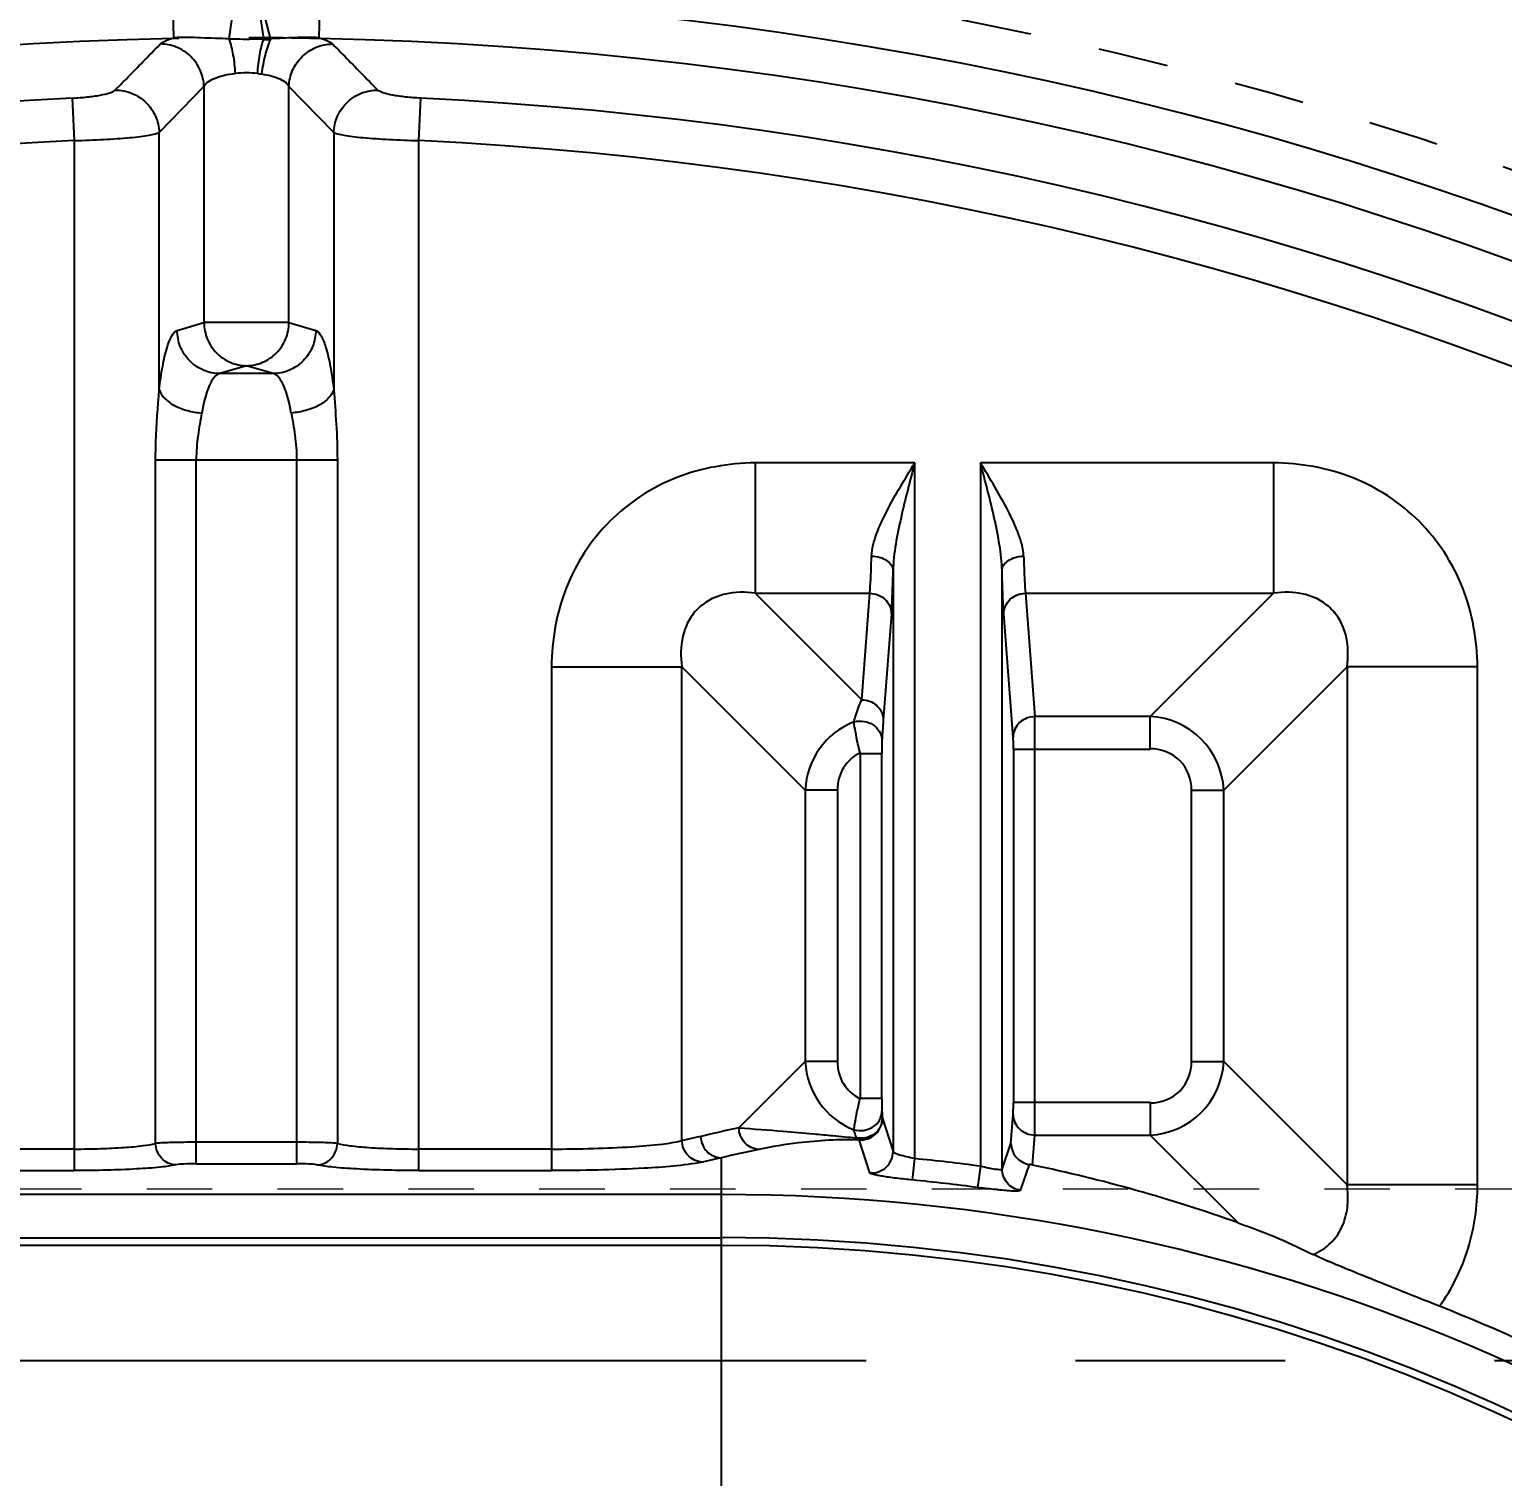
# Model space of a CAD drawing. Header units: millimetres. Extents: x 2141 to 4292, y -4498 to 2648.
# Drawn here: x 3422.11 to 3456.42, y -168.89 to -135.17 of the extents above; entities that cross this region are included whole.
import ezdxf

# ---------------------------------------------------------------- set-up
doc = ezdxf.new("R2010")
doc.units = ezdxf.units.MM
doc.header["$LTSCALE"] = 16.335
doc.header["$PDMODE"] = 3
doc.header["$PDSIZE"] = 0.3125
doc.linetypes.add('CENTER', pattern=[0.6, 0.375, -0.075, 0.075, -0.075])
doc.linetypes.add('HIDDEN', pattern=[0.2, 0.1, -0.1])
doc.layers.get('0').update_dxf_attribs({"linetype": 'CONTINUOUS'})
doc.layers.get('Defpoints').update_dxf_attribs({"linetype": 'CONTINUOUS'})
doc.layers.add('21', color=7, linetype='CONTINUOUS')
doc.layers.add('cool', color=153, linetype='HIDDEN', lineweight=9)
doc.styles.get("Standard").update_dxf_attribs({"font": 'txt', "width": 0.8})
doc.dimstyles.get("Standard").update_dxf_attribs({"dimtxt": 0.15625, "dimasz": 0.1875, "dimexe": 0.125, "dimexo": 0.0625, "dimtad": 0, "dimtih": 1, "dimtoh": 1, "dimdsep": 46, "dimtxsty": 'Standard', "dimcen": 0.09, "dimadec": 0, "dimazin": 0, "dimtp": 0.01, "dimtm": 0.01, "dimtfac": 1, "dimtofl": 0, "dimtmove": 0, "dimatfit": 3, "dimfxl": 0, "dimtolj": 1, "dimarcsym": 0})

# ---------------------------------------------------------------- blocks, each defined once
blk = doc.blocks.new('*D60')
at = {"color": 4, "lineweight": -2}
blk.add_line((3421.161, -90.135), (3421.161, -60.351), dxfattribs=at)
at = {"layer": 'Defpoints', "color": 0}
for p in [(3421.161, -60.351), (3421.161, -90.135), (3421.161, -226.18)]:
    blk.add_point(p, dxfattribs=at)
at = {"color": 6, "insert": (3421.161, -55.351), "char_height": 5, "attachment_point": 5, "rotation": 90}
blk.add_mtext('\\A1;0.00', dxfattribs=at)
blk = doc.blocks.new('*D61')
at = {"color": 4, "lineweight": -2}
blk.add_line((3527.113, -219.255), (3527.113, -60.351), dxfattribs=at)
at = {"layer": 'Defpoints', "color": 0}
for p in [(3527.113, -60.351), (3527.113, -219.255), (3421.161, -226.18)]:
    blk.add_point(p, dxfattribs=at)
at = {"color": 6, "insert": (3527.113, -51.351), "char_height": 5, "attachment_point": 5, "rotation": 90}
blk.add_mtext('\\A1;105.95', dxfattribs=at)
blk = doc.blocks.new('*D62')
at = {"color": 4, "lineweight": -2}
blk.add_line((3549.662, -116.98), (3549.662, -60.351), dxfattribs=at)
at = {"layer": 'Defpoints', "color": 0}
for p in [(3549.662, -60.351), (3549.662, -116.98), (3421.161, -226.18)]:
    blk.add_point(p, dxfattribs=at)
at = {"color": 6, "insert": (3549.662, -51.351), "char_height": 5, "attachment_point": 5, "rotation": 90}
blk.add_mtext('\\A1;128.50', dxfattribs=at)
blk = doc.blocks.new('*D63')
at = {"color": 4, "lineweight": -2}
blk.add_line((3553.176, -108.18), (3587.767, -108.18), dxfattribs=at)
at = {"layer": 'Defpoints', "color": 0}
for p in [(3553.176, -108.18), (3587.767, -108.18), (3421.161, -226.18)]:
    blk.add_point(p, dxfattribs=at)
at = {"color": 6, "insert": (3595.767, -108.18), "char_height": 5, "attachment_point": 5}
blk.add_mtext('\\A1;118.00', dxfattribs=at)
blk = doc.blocks.new('*D64')
at = {"color": 4, "lineweight": -2}
blk.add_line((3575.76, -166.18), (3587.767, -166.18), dxfattribs=at)
at = {"layer": 'Defpoints', "color": 0}
for p in [(3575.76, -166.18), (3587.767, -166.18), (3421.161, -226.18)]:
    blk.add_point(p, dxfattribs=at)
at = {"color": 6, "insert": (3594.767, -166.18), "char_height": 5, "attachment_point": 5}
blk.add_mtext('\\A1;60.00', dxfattribs=at)

msp = doc.modelspace()

# ---------------------------------------------------------------- linework, layer by layer
at = {"layer": '21', "color": 7, "linetype": 'Continuous'}
for p, q in [((3425.471, -135.371), (3425.452, -134.381)), ((3428.86, -135.371), (3428.879, -134.382)), ((3426.762, -135.393), (3426.876, -134.588)), ((3427.569, -135.393), (3427.455, -134.592)), ((3427.725, -135.376), (3427.515, -134.576)), ((3425.146, -135.528), (3425.163, -135.512)), ((3429.168, -135.512), (3429.185, -135.528)), ((3426.176, -136.501), (3425.133, -137.575)), ((3426.176, -136.501), (3426.176, -142.004)), ((3428.155, -142.004), (3428.155, -136.501)), ((3429.198, -137.575), (3428.155, -136.501)), ((3423.106, -136.775), (3423.154, -137.764)), ((3431.177, -137.764), (3431.225, -136.775)), ((3425.133, -143.566), (3425.133, -137.575)), ((3429.198, -137.575), (3429.198, -143.566)), ((3423.154, -137.764), (3423.154, -161.758)), ((3431.177, -161.758), (3431.177, -137.764)), ((3425.552, -142.189), (3426.176, -142.004)), ((3428.155, -142.004), (3426.176, -142.004)), ((3428.155, -142.004), (3428.779, -142.189)), ((3427.165, -143.007), (3426.542, -143.193)), ((3427.789, -143.193), (3427.165, -143.007)), ((3427.789, -143.193), (3426.542, -143.193)), ((3425.049, -161.125), (3425.049, -145.2)), ((3425.049, -145.2), (3429.282, -145.2)), ((3425.996, -161.6), (3425.996, -145.2)), ((3428.334, -145.2), (3428.334, -161.6)), ((3429.282, -145.2), (3429.282, -161.125)), ((3439.018, -145.269), (3439.018, -148.31)), ((3442.73, -145.269), (3439.018, -145.269)), ((3442.73, -161.479), (3442.73, -145.269)), ((3444.263, -145.269), (3444.263, -161.657)), ((3451.091, -145.269), (3444.263, -145.269)), ((3451.091, -145.269), (3451.091, -148.31)), ((3442.228, -147.783), (3442.228, -161.314)), ((3444.766, -161.724), (3444.766, -147.783)), ((3439.018, -148.31), (3441.497, -150.788)), ((3439.018, -148.31), (3441.685, -148.31)), ((3441.497, -150.788), (3441.685, -148.31)), ((3445.308, -148.31), (3445.527, -151.183)), ((3445.308, -148.31), (3451.091, -148.31)), ((3448.218, -151.183), (3451.091, -148.31)), ((3442.188, -148.785), (3441.999, -151.263)), ((3445.024, -151.658), (3444.806, -148.785)), ((3434.267, -150.02), (3434.267, -161.758)), ((3434.267, -150.02), (3437.308, -150.02)), ((3437.308, -161.06), (3437.308, -150.02)), ((3440.181, -152.893), (3437.308, -150.02)), ((3452.801, -150.02), (3449.928, -152.893)), ((3452.801, -150.02), (3452.801, -162.092)), ((3455.842, -150.02), (3452.801, -150.02)), ((3455.842, -162.092), (3455.842, -150.02)), ((3448.218, -151.183), (3445.527, -151.183)), ((3448.218, -151.943), (3448.218, -151.183)), ((3445.03, -151.943), (3445.03, -160.169)), ((3445.03, -151.943), (3448.218, -151.943)), ((3445.532, -160.169), (3445.532, -151.943)), ((3441.461, -152.025), (3441.461, -160.087)), ((3441.461, -152.039), (3441.964, -152.039)), ((3441.964, -160.073), (3441.964, -152.039)), ((3440.181, -152.893), (3440.181, -159.219)), ((3440.941, -152.893), (3440.181, -152.893)), ((3440.941, -159.219), (3440.941, -152.893)), ((3449.168, -152.893), (3449.168, -159.219)), ((3449.168, -152.893), (3449.928, -152.893)), ((3449.928, -159.219), (3449.928, -152.893)), ((3438.635, -160.765), (3440.181, -159.219)), ((3440.941, -159.219), (3440.181, -159.219)), ((3449.168, -159.219), (3449.928, -159.219)), ((3449.928, -159.219), (3452.801, -162.092)), ((3441.461, -160.073), (3441.964, -160.073)), ((3448.218, -160.169), (3445.03, -160.169)), ((3448.218, -160.169), (3448.218, -160.93)), ((3441.978, -160.545), (3442.228, -161.314)), ((3444.973, -161.125), (3445.024, -160.454)), ((3423.154, -161.257), (3420.064, -161.257)), ((3428.334, -161.099), (3425.996, -161.099)), ((3434.267, -161.257), (3431.177, -161.257)), ((3437.308, -161.06), (3437.745, -160.96)), ((3441.687, -161.813), (3441.441, -161.044)), ((3444.766, -161.724), (3444.973, -161.125)), ((3445.473, -161.629), (3445.527, -160.93)), ((3445.527, -160.93), (3448.218, -160.93)), ((3450.263, -162.975), (3448.218, -160.93)), ((3425.996, -161.6), (3428.335, -161.6)), ((3438.22, -161.461), (3437.783, -161.561)), ((3438.22, -161.461), (3438.22, -172.233)), ((3442.681, -161.978), (3442.73, -161.479)), ((3420.061, -161.758), (3423.154, -161.758)), ((3431.177, -161.758), (3434.267, -161.758)), ((3444.263, -161.657), (3444.197, -162.154)), ((3445.399, -161.615), (3445.191, -162.219)), ((3455.842, -162.092), (3452.801, -162.092)), ((3438.22, -162.316), (3394, -162.316)), ((3394, -163.322), (3438.22, -163.322)), ((3438.22, -163.5), (3394, -163.5))]:
    msp.add_line(p, q, dxfattribs=at)
at = {"layer": '21', "color": 1, "linetype": 'CENTER', "ltscale": 3.980655}
msp.add_line((3261.161, -166.18), (3581.161, -166.18), dxfattribs=at)
at = {"layer": '21', "color": 7, "linetype": 'Continuous'}
for centre, radius, start, end in [((3421.135, -221.18), 102.057, 14.96291, 151.82661), ((3421.135, -221.18), 101.558, 14.96291, 151.63947), ((3421.135, -221.18), 100.92, 15.05965, 151.44394), ((3421.135, -221.18), 100.421, 15.05965, 151.60566), ((3421.135, -221.18), 100.256, 87.28587, 137.0506), ((3421.135, -221.18), 100.256, 42.93433, 85.81719), ((3427.165, -221.18), 86.816, 91.13101, 151.13064), ((3427.165, -221.18), 86.815, 1.1311, 88.87139), ((3427.165, -221.18), 85.811, 91.12889, 269.34896), ((3427.211, -114.668), 20.73, 268.7573, 268.9958), ((3427.167, -117.3), 18.097, 268.9914, 271.0015), ((3427.141, -115.94), 19.458, 271.008, 271.2612), ((3427.536, -132.28), 3.129, 270.6668, 271.9446), ((3427.538, -132.367), 3.042, 271.9477, 273.6227), ((3427.165, -221.18), 85.811, 1.129, 88.87112), ((3427.161, -138.817), 2.631, 84.2466, 89.8969), ((3427.165, -221.18), 84.503, 92.75328, 175.97781), ((3427.165, -221.18), 84.503, 2.75434, 87.24672), ((3427.165, -221.18), 83.513, 92.75328, 175.96569), ((3427.165, -221.18), 83.513, 2.75328, 87.24672), ((3441.968, -152.969), 1.788, 111.4748, 177.5612), ((3448.136, -152.974), 1.794, 2.5951, 87.4056), ((3441.968, -159.143), 1.788, 182.4416, 248.5209), ((3448.136, -159.138), 1.794, 272.5946, 357.4056), ((3471.126, -158.768), 29.202, 183.1511, 183.4877), ((3449.319, -209.414), 49.813, 102.3852, 103.4352), ((3449.323, -209.509), 49.314, 101.9635, 103.0111), ((3438.22, -207.11), 45.853, 82.4269, 84.356), ((3445.158, -163.15), 1.554, 78.2741, 81.0571), ((3438.19, -196.723), 35.842, 70.3158, 78.2759), ((3438.22, -207.11), 45.352, 82.427, 84.356), ((3438.22, -207.11), 44.794, 0, 90), ((3438.22, -207.11), 43.789, 0, 90), ((3438.22, -207.11), 43.61, 0, 90), ((3438.22, -207.11), 45.389, 57.3675, 68.363)]:
    msp.add_arc(centre, radius, start, end, dxfattribs=at)
at = {"layer": '21', "color": 8, "linetype": 'HIDDEN'}
for radius, start, end in [(87.821, 218.45894, 155.70987), (85.811, 88.87112, 91.12889)]:
    msp.add_arc((3427.165, -221.18), radius, start, end, dxfattribs=at)
at = {"layer": '21', "color": 7, "linetype": 'Continuous'}
for points, knots in [([(3424.108, -136.586), (3424.195, -136.498), (3424.543, -136.147), (3424.885, -135.79), (3425.146, -135.528)], [0, 0, 0, 0, 0.251109, 1, 1, 1, 1]), ([(3425.163, -135.512), (3425.194, -135.48), (3425.297, -135.425), (3425.405, -135.389), (3425.471, -135.371)], [0, 0, 0, 0, 0.395356, 1, 1, 1, 1]), ([(3426.176, -136.501), (3426.172, -136.378), (3426.114, -136.118), (3425.886, -135.785), (3425.547, -135.564), (3425.287, -135.513), (3425.163, -135.512)], [0, 0, 0, 0, 0.239182, 0.500009, 0.76083, 1, 1, 1, 1]), ([(3426.762, -135.393), (3426.544, -135.385), (3426.114, -135.373), (3425.683, -135.352), (3425.471, -135.371)], [0, 0, 0, 0, 0.506921, 1, 1, 1, 1]), ([(3426.906, -136.199), (3426.899, -136.053), (3426.87, -135.781), (3426.809, -135.512), (3426.762, -135.393)], [0, 0, 0, 0, 0.532788, 1, 1, 1, 1]), ([(3427.424, -136.199), (3427.433, -136.051), (3427.47, -135.78), (3427.526, -135.51), (3427.569, -135.393)], [0, 0, 0, 0, 0.542545, 1, 1, 1, 1]), ([(3427.527, -136.213), (3427.543, -136.064), (3427.593, -135.789), (3427.676, -135.52), (3427.731, -135.403)], [0, 0, 0, 0, 0.536206, 1, 1, 1, 1]), ([(3428.86, -135.371), (3428.673, -135.354), (3428.294, -135.367), (3427.918, -135.383), (3427.727, -135.39)], [0, 0, 0, 0, 0.495229, 1, 1, 1, 1]), ([(3428.155, -136.501), (3428.159, -136.373), (3428.219, -136.113), (3428.446, -135.787), (3428.778, -135.566), (3429.039, -135.513), (3429.168, -135.512)], [0, 0, 0, 0, 0.248926, 0.499872, 0.750878, 1, 1, 1, 1]), ([(3428.86, -135.371), (3428.926, -135.389), (3429.033, -135.425), (3429.137, -135.48), (3429.168, -135.512)], [0, 0, 0, 0, 0.604724, 1, 1, 1, 1]), ([(3429.185, -135.528), (3429.272, -135.616), (3429.62, -135.967), (3429.962, -136.324), (3430.223, -136.586)], [0, 0, 0, 0, 0.250988, 1, 1, 1, 1]), ([(3426.176, -136.501), (3426.194, -136.462), (3426.271, -136.386), (3426.511, -136.259), (3426.74, -136.218), (3426.906, -136.199)], [0, 0, 0, 0, 0.160682, 0.382796, 1, 1, 1, 1]), ([(3427.521, -136.211), (3427.666, -136.235), (3427.865, -136.276), (3428.072, -136.397), (3428.138, -136.466), (3428.155, -136.501)], [0, 0, 0, 0, 0.613621, 0.835674, 1, 1, 1, 1]), ([(3423.106, -136.775), (3423.223, -136.768), (3423.442, -136.753), (3423.735, -136.713), (3423.939, -136.667), (3424.054, -136.623), (3424.095, -136.6), (3424.108, -136.586)], [0, 0, 0, 0, 0.340166, 0.640086, 0.865372, 0.945555, 1, 1, 1, 1]), ([(3424.108, -136.586), (3424.238, -136.585), (3424.502, -136.636), (3424.838, -136.856), (3425.069, -137.184), (3425.129, -137.445), (3425.133, -137.575)], [0, 0, 0, 0, 0.249152, 0.500155, 0.751102, 1, 1, 1, 1]), ([(3429.198, -137.575), (3429.202, -137.451), (3429.26, -137.189), (3429.492, -136.855), (3429.835, -136.635), (3430.098, -136.586), (3430.223, -136.586)], [0, 0, 0, 0, 0.238993, 0.500004, 0.761012, 1, 1, 1, 1]), ([(3431.225, -136.775), (3431.108, -136.768), (3430.889, -136.754), (3430.595, -136.711), (3430.373, -136.667), (3430.26, -136.613), (3430.223, -136.586)], [0, 0, 0, 0, 0.340713, 0.639648, 0.867112, 1, 1, 1, 1]), ([(3423.154, -137.763), (3423.384, -137.758), (3423.815, -137.742), (3424.329, -137.707), (3424.679, -137.67), (3424.879, -137.642), (3425.025, -137.613), (3425.105, -137.59), (3425.133, -137.575)], [0, 0, 0, 0, 0.345668, 0.649725, 0.774573, 0.876244, 0.951941, 1, 1, 1, 1]), ([(3429.198, -137.575), (3429.226, -137.59), (3429.306, -137.613), (3429.452, -137.642), (3429.652, -137.67), (3430.002, -137.707), (3430.516, -137.742), (3430.947, -137.758), (3431.177, -137.763)], [0, 0, 0, 0, 0.048059, 0.123756, 0.225427, 0.350275, 0.654332, 1, 1, 1, 1]), ([(3426.176, -142.004), (3426.177, -142.134), (3426.23, -142.395), (3426.45, -142.727), (3426.777, -142.952), (3427.037, -143.006), (3427.165, -143.007)], [0, 0, 0, 0, 0.251053, 0.501814, 0.751484, 1, 1, 1, 1]), ([(3427.165, -143.007), (3427.294, -143.006), (3427.553, -142.952), (3427.881, -142.728), (3428.101, -142.396), (3428.154, -142.134), (3428.155, -142.004)], [0, 0, 0, 0, 0.248098, 0.497744, 0.748707, 1, 1, 1, 1]), ([(3425.133, -143.566), (3425.154, -143.381), (3425.199, -143.054), (3425.296, -142.628), (3425.394, -142.348), (3425.497, -142.205), (3425.552, -142.189)], [0, 0, 0, 0, 0.378592, 0.67678, 0.883002, 1, 1, 1, 1]), ([(3426.542, -143.193), (3426.419, -143.192), (3426.159, -143.139), (3425.825, -142.914), (3425.604, -142.576), (3425.553, -142.314), (3425.552, -142.189)], [0, 0, 0, 0, 0.238371, 0.497745, 0.758539, 1, 1, 1, 1]), ([(3428.779, -142.189), (3428.778, -142.314), (3428.726, -142.576), (3428.506, -142.914), (3428.172, -143.139), (3427.912, -143.192), (3427.789, -143.193)], [0, 0, 0, 0, 0.241461, 0.502255, 0.761629, 1, 1, 1, 1]), ([(3428.779, -142.189), (3428.834, -142.205), (3428.937, -142.348), (3429.035, -142.628), (3429.132, -143.054), (3429.177, -143.381), (3429.198, -143.566)], [0, 0, 0, 0, 0.117014, 0.323234, 0.621414, 1, 1, 1, 1]), ([(3426.542, -143.193), (3426.494, -143.202), (3426.392, -143.288), (3426.23, -143.593), (3426.161, -143.889), (3426.123, -144.11)], [0, 0, 0, 0, 0.141812, 0.35358, 1, 1, 1, 1]), ([(3428.208, -144.11), (3428.17, -143.889), (3428.101, -143.593), (3427.939, -143.288), (3427.837, -143.202), (3427.789, -143.193)], [0, 0, 0, 0, 0.646421, 0.858188, 1, 1, 1, 1]), ([(3425.049, -145.2), (3425.049, -145.06), (3425.058, -144.515), (3425.102, -143.97), (3425.133, -143.566)], [0, 0, 0, 0, 0.256066, 1, 1, 1, 1]), ([(3425.133, -143.566), (3425.152, -143.637), (3425.253, -143.783), (3425.484, -143.95), (3425.788, -144.061), (3426.011, -144.101), (3426.123, -144.11)], [0, 0, 0, 0, 0.187254, 0.430152, 0.714254, 1, 1, 1, 1]), ([(3429.198, -143.566), (3429.179, -143.635), (3429.081, -143.78), (3428.853, -143.947), (3428.547, -144.06), (3428.322, -144.101), (3428.208, -144.11)], [0, 0, 0, 0, 0.183268, 0.423338, 0.708919, 1, 1, 1, 1]), ([(3429.198, -143.566), (3429.217, -143.832), (3429.264, -144.376), (3429.281, -144.922), (3429.282, -145.2)], [0, 0, 0, 0, 0.4901, 1, 1, 1, 1]), ([(3426.123, -144.11), (3426.094, -144.283), (3426.026, -144.643), (3425.996, -145.009), (3425.996, -145.2)], [0, 0, 0, 0, 0.479401, 1, 1, 1, 1]), ([(3428.208, -144.11), (3428.222, -144.194), (3428.256, -144.366), (3428.296, -144.633), (3428.324, -144.913), (3428.335, -145.104), (3428.334, -145.2)], [0, 0, 0, 0, 0.23201, 0.479231, 0.737035, 1, 1, 1, 1]), ([(3439.018, -145.269), (3438.398, -145.28), (3437.142, -145.491), (3435.538, -146.54), (3434.491, -148.144), (3434.278, -149.399), (3434.267, -150.02)], [0, 0, 0, 0, 0.250129, 0.500013, 0.749892, 1, 1, 1, 1]), ([(3441.725, -147.443), (3441.73, -147.267), (3441.838, -146.899), (3442.088, -146.37), (3442.397, -145.822), (3442.618, -145.455), (3442.73, -145.269)], [0, 0, 0, 0, 0.219135, 0.466725, 0.72998, 1, 1, 1, 1]), ([(3442.73, -145.269), (3442.621, -145.692), (3442.455, -146.321), (3442.282, -147.159), (3442.23, -147.577), (3442.228, -147.783)], [0, 0, 0, 0, 0.510246, 0.759828, 1, 1, 1, 1]), ([(3444.766, -147.783), (3444.763, -147.583), (3444.713, -147.172), (3444.542, -146.333), (3444.375, -145.698), (3444.263, -145.269)], [0, 0, 0, 0, 0.232898, 0.482425, 1, 1, 1, 1]), ([(3445.268, -147.443), (3445.263, -147.268), (3445.157, -146.9), (3444.905, -146.371), (3444.597, -145.823), (3444.376, -145.455), (3444.263, -145.269)], [0, 0, 0, 0, 0.218151, 0.466111, 0.729739, 1, 1, 1, 1]), ([(3455.842, -150.02), (3455.83, -149.399), (3455.62, -148.143), (3454.571, -146.54), (3452.967, -145.492), (3451.711, -145.279), (3451.091, -145.269)], [0, 0, 0, 0, 0.250129, 0.500013, 0.749892, 1, 1, 1, 1]), ([(3441.685, -148.309), (3441.69, -148.258), (3441.71, -147.97), (3441.719, -147.681), (3441.725, -147.443)], [0, 0, 0, 0, 0.177155, 1, 1, 1, 1]), ([(3441.725, -147.443), (3441.793, -147.444), (3441.917, -147.462), (3442.076, -147.534), (3442.191, -147.639), (3442.226, -147.735), (3442.228, -147.783)], [0, 0, 0, 0, 0.305938, 0.560937, 0.784377, 1, 1, 1, 1]), ([(3444.766, -147.783), (3444.767, -147.735), (3444.802, -147.639), (3444.918, -147.534), (3445.077, -147.462), (3445.201, -147.444), (3445.268, -147.443)], [0, 0, 0, 0, 0.215653, 0.439091, 0.694089, 1, 1, 1, 1]), ([(3445.268, -147.443), (3445.271, -147.535), (3445.28, -147.824), (3445.291, -148.113), (3445.308, -148.309)], [0, 0, 0, 0, 0.319203, 1, 1, 1, 1]), ([(3442.188, -148.785), (3442.192, -148.726), (3442.212, -148.392), (3442.221, -148.058), (3442.228, -147.783)], [0, 0, 0, 0, 0.176844, 1, 1, 1, 1]), ([(3444.806, -148.785), (3444.801, -148.726), (3444.782, -148.392), (3444.772, -148.058), (3444.766, -147.783)], [0, 0, 0, 0, 0.177336, 1, 1, 1, 1]), ([(3439.018, -148.31), (3438.787, -148.276), (3438.42, -148.277), (3437.964, -148.441), (3437.66, -148.662), (3437.439, -148.966), (3437.276, -149.422), (3437.274, -149.789), (3437.308, -150.02)], [0, 0, 0, 0, 0.243803, 0.370665, 0.499993, 0.629321, 0.756201, 1, 1, 1, 1]), ([(3441.685, -148.309), (3441.812, -148.31), (3442.071, -148.407), (3442.186, -148.663), (3442.188, -148.785)], [0, 0, 0, 0, 0.509731, 1, 1, 1, 1]), ([(3444.806, -148.785), (3444.807, -148.663), (3444.922, -148.407), (3445.181, -148.311), (3445.308, -148.309)], [0, 0, 0, 0, 0.490264, 1, 1, 1, 1]), ([(3452.801, -150.02), (3452.835, -149.789), (3452.833, -149.422), (3452.67, -148.966), (3452.449, -148.662), (3452.145, -148.441), (3451.689, -148.277), (3451.322, -148.276), (3451.091, -148.31)], [0, 0, 0, 0, 0.243803, 0.370664, 0.499992, 0.629321, 0.7562, 1, 1, 1, 1]), ([(3441.313, -151.305), (3441.328, -151.256), (3441.382, -151.081), (3441.444, -150.909), (3441.497, -150.788)], [0, 0, 0, 0, 0.278726, 1, 1, 1, 1]), ([(3441.497, -150.788), (3441.619, -150.789), (3441.812, -150.861), (3441.967, -151.065), (3441.998, -151.196), (3441.999, -151.263)], [0, 0, 0, 0, 0.486588, 0.733547, 1, 1, 1, 1]), ([(3441.313, -151.305), (3441.392, -151.283), (3441.553, -151.276), (3441.766, -151.36), (3441.923, -151.517), (3441.968, -151.663), (3441.968, -151.739)], [0, 0, 0, 0, 0.275777, 0.516408, 0.748088, 1, 1, 1, 1]), ([(3441.458, -152.028), (3441.44, -151.957), (3441.399, -151.792), (3441.355, -151.551), (3441.325, -151.383), (3441.315, -151.309)], [0, 0, 0, 0, 0.299105, 0.69704, 1, 1, 1, 1]), ([(3441.999, -151.263), (3441.996, -151.299), (3441.985, -151.457), (3441.975, -151.616), (3441.968, -151.739)], [0, 0, 0, 0, 0.224687, 1, 1, 1, 1]), ([(3445.527, -151.183), (3445.4, -151.184), (3445.141, -151.28), (3445.025, -151.536), (3445.024, -151.658)], [0, 0, 0, 0, 0.509737, 1, 1, 1, 1]), ([(3445.532, -151.943), (3445.532, -151.861), (3445.53, -151.608), (3445.529, -151.354), (3445.527, -151.183)], [0, 0, 0, 0, 0.322171, 1, 1, 1, 1]), ([(3445.03, -151.943), (3445.03, -151.912), (3445.029, -151.817), (3445.029, -151.722), (3445.024, -151.658)], [0, 0, 0, 0, 0.320418, 1, 1, 1, 1]), ([(3441.968, -151.739), (3441.968, -151.756), (3441.964, -151.856), (3441.964, -151.956), (3441.964, -152.039)], [0, 0, 0, 0, 0.167963, 1, 1, 1, 1]), ([(3449.179, -152.893), (3449.179, -152.647), (3448.985, -152.125), (3448.464, -151.932), (3448.218, -151.932)], [0, 0, 0, 0, 0.499994, 1, 1, 1, 1]), ([(3441.462, -152.027), (3441.303, -152.102), (3441.022, -152.353), (3440.93, -152.715), (3440.93, -152.893)], [0, 0, 0, 0, 0.497429, 1, 1, 1, 1]), ([(3440.93, -159.219), (3440.93, -159.397), (3441.022, -159.759), (3441.303, -160.01), (3441.462, -160.086)], [0, 0, 0, 0, 0.502571, 1, 1, 1, 1]), ([(3448.218, -160.181), (3448.464, -160.181), (3448.985, -159.987), (3449.179, -159.466), (3449.179, -159.219)], [0, 0, 0, 0, 0.499994, 1, 1, 1, 1]), ([(3441.314, -160.803), (3441.321, -160.757), (3441.345, -160.622), (3441.386, -160.381), (3441.432, -160.188), (3441.458, -160.084)], [0, 0, 0, 0, 0.188331, 0.56011, 1, 1, 1, 1]), ([(3441.964, -160.073), (3441.964, -160.103), (3441.964, -160.203), (3441.965, -160.304), (3441.968, -160.373)], [0, 0, 0, 0, 0.303818, 1, 1, 1, 1]), ([(3445.024, -160.454), (3445.025, -160.44), (3445.029, -160.345), (3445.03, -160.25), (3445.03, -160.169)], [0, 0, 0, 0, 0.154911, 1, 1, 1, 1]), ([(3445.527, -160.93), (3445.527, -160.891), (3445.53, -160.638), (3445.531, -160.384), (3445.532, -160.169)], [0, 0, 0, 0, 0.152581, 1, 1, 1, 1]), ([(3441.313, -160.807), (3441.387, -160.828), (3441.541, -160.837), (3441.759, -160.759), (3441.924, -160.597), (3441.968, -160.446), (3441.968, -160.373)], [0, 0, 0, 0, 0.256733, 0.500432, 0.757183, 1, 1, 1, 1]), ([(3441.978, -160.545), (3441.978, -160.613), (3441.941, -160.752), (3441.798, -160.916), (3441.596, -161.008), (3441.445, -161.011), (3441.373, -160.998)], [0, 0, 0, 0, 0.239236, 0.48623, 0.7416, 1, 1, 1, 1]), ([(3441.441, -161.044), (3441.574, -161.053), (3441.86, -160.956), (3441.978, -160.678), (3441.978, -160.544)], [0, 0, 0, 0, 0.5005, 1, 1, 1, 1]), ([(3445.024, -160.454), (3445.025, -160.577), (3445.141, -160.832), (3445.4, -160.929), (3445.527, -160.93)], [0, 0, 0, 0, 0.490263, 1, 1, 1, 1]), ([(3439.101, -161.266), (3438.981, -161.26), (3438.734, -161.141), (3438.638, -160.889), (3438.635, -160.765)], [0, 0, 0, 0, 0.492009, 1, 1, 1, 1]), ([(3438.635, -160.765), (3438.979, -160.786), (3439.561, -160.829), (3440.291, -160.892), (3440.859, -160.948), (3441.191, -160.977), (3441.373, -160.998)], [0, 0, 0, 0, 0.376102, 0.636911, 0.799626, 1, 1, 1, 1]), ([(3441.373, -160.998), (3441.368, -160.982), (3441.347, -160.919), (3441.327, -160.856), (3441.313, -160.807)], [0, 0, 0, 0, 0.241296, 1, 1, 1, 1]), ([(3423.154, -161.257), (3423.357, -161.256), (3423.745, -161.25), (3424.28, -161.226), (3424.709, -161.187), (3424.954, -161.152), (3425.049, -161.125)], [0, 0, 0, 0, 0.320625, 0.611046, 0.844383, 1, 1, 1, 1]), ([(3425.996, -161.099), (3425.803, -161.099), (3425.487, -161.104), (3425.171, -161.112), (3425.049, -161.125)], [0, 0, 0, 0, 0.612308, 1, 1, 1, 1]), ([(3425.523, -161.626), (3425.402, -161.623), (3425.15, -161.506), (3425.052, -161.251), (3425.049, -161.125)], [0, 0, 0, 0, 0.490448, 1, 1, 1, 1]), ([(3429.282, -161.125), (3429.16, -161.112), (3428.844, -161.104), (3428.528, -161.099), (3428.334, -161.099)], [0, 0, 0, 0, 0.387644, 1, 1, 1, 1]), ([(3428.808, -161.626), (3428.929, -161.623), (3429.18, -161.506), (3429.279, -161.251), (3429.282, -161.125)], [0, 0, 0, 0, 0.490456, 1, 1, 1, 1]), ([(3429.282, -161.125), (3429.377, -161.153), (3429.622, -161.188), (3430.051, -161.227), (3430.586, -161.251), (3430.974, -161.257), (3431.177, -161.257)], [0, 0, 0, 0, 0.155562, 0.388929, 0.679678, 1, 1, 1, 1]), ([(3434.267, -161.257), (3434.594, -161.257), (3435.218, -161.248), (3436.078, -161.212), (3436.765, -161.154), (3437.156, -161.1), (3437.308, -161.06)], [0, 0, 0, 0, 0.321727, 0.612868, 0.846032, 1, 1, 1, 1]), ([(3437.783, -161.561), (3437.662, -161.557), (3437.41, -161.441), (3437.311, -161.186), (3437.308, -161.06)], [0, 0, 0, 0, 0.490958, 1, 1, 1, 1]), ([(3437.745, -160.96), (3437.748, -161.086), (3437.847, -161.341), (3438.099, -161.457), (3438.22, -161.461)], [0, 0, 0, 0, 0.509064, 1, 1, 1, 1]), ([(3441.441, -161.044), (3440.968, -161.028), (3440.182, -161.08), (3439.406, -161.201), (3439.101, -161.266)], [0, 0, 0, 0, 0.602592, 1, 1, 1, 1]), ([(3441.441, -161.044), (3441.435, -161.043), (3441.409, -161.033), (3441.387, -161.014), (3441.373, -160.998)], [0, 0, 0, 0, 0.224853, 1, 1, 1, 1]), ([(3444.973, -161.125), (3444.974, -161.24), (3445.062, -161.477), (3445.285, -161.597), (3445.399, -161.615)], [0, 0, 0, 0, 0.496575, 1, 1, 1, 1]), ([(3425.996, -161.6), (3425.9, -161.6), (3425.742, -161.605), (3425.583, -161.613), (3425.523, -161.626)], [0, 0, 0, 0, 0.61167, 1, 1, 1, 1]), ([(3428.808, -161.626), (3428.748, -161.613), (3428.589, -161.605), (3428.431, -161.6), (3428.335, -161.6)], [0, 0, 0, 0, 0.388329, 1, 1, 1, 1]), ([(3437.783, -161.561), (3437.337, -161.647), (3436.16, -161.731), (3434.987, -161.758), (3434.267, -161.758)], [0, 0, 0, 0, 0.386916, 1, 1, 1, 1]), ([(3441.687, -161.813), (3441.82, -161.823), (3442.108, -161.727), (3442.227, -161.447), (3442.228, -161.314)], [0, 0, 0, 0, 0.500504, 1, 1, 1, 1]), ([(3442.73, -161.479), (3442.667, -161.466), (3442.55, -161.441), (3442.392, -161.402), (3442.29, -161.369), (3442.23, -161.333), (3442.228, -161.314)], [0, 0, 0, 0, 0.360629, 0.671586, 0.88991, 1, 1, 1, 1]), ([(3425.523, -161.626), (3425.405, -161.651), (3425.099, -161.692), (3424.563, -161.726), (3423.892, -161.753), (3423.408, -161.758), (3423.154, -161.758)], [0, 0, 0, 0, 0.151879, 0.38884, 0.679029, 1, 1, 1, 1]), ([(3431.177, -161.758), (3430.693, -161.757), (3430.026, -161.745), (3429.236, -161.69), (3428.93, -161.65), (3428.808, -161.626)], [0, 0, 0, 0, 0.611045, 0.843068, 1, 1, 1, 1]), ([(3442.681, -161.978), (3442.555, -161.965), (3442.373, -161.946), (3442.142, -161.916), (3441.994, -161.894), (3441.873, -161.873), (3441.778, -161.853), (3441.723, -161.835), (3441.69, -161.823), (3441.687, -161.813)], [0, 0, 0, 0, 0.373718, 0.543157, 0.692369, 0.816021, 0.910094, 0.971489, 1, 1, 1, 1]), ([(3444.766, -161.724), (3444.765, -161.729), (3444.748, -161.738), (3444.697, -161.74), (3444.593, -161.73), (3444.441, -161.701), (3444.325, -161.674), (3444.263, -161.657)], [0, 0, 0, 0, 0.030525, 0.090666, 0.307704, 0.62808, 1, 1, 1, 1]), ([(3445.191, -162.219), (3445.076, -162.201), (3444.852, -162.078), (3444.766, -161.839), (3444.766, -161.724)], [0, 0, 0, 0, 0.504015, 1, 1, 1, 1]), ([(3445.191, -162.219), (3445.185, -162.226), (3445.155, -162.233), (3445.098, -162.238), (3445.006, -162.236), (3444.826, -162.225), (3444.552, -162.196), (3444.321, -162.169), (3444.197, -162.154)], [0, 0, 0, 0, 0.028146, 0.085061, 0.176098, 0.300434, 0.627712, 1, 1, 1, 1]), ([(3452.012, -163.714), (3452.165, -163.651), (3452.451, -163.466), (3452.726, -163.043), (3452.837, -162.566), (3452.823, -162.246), (3452.801, -162.092)], [0, 0, 0, 0, 0.255335, 0.510436, 0.759093, 1, 1, 1, 1]), ([(3454.956, -164.92), (3455.248, -164.514), (3455.697, -163.598), (3455.842, -162.592), (3455.842, -162.092)], [0, 0, 0, 0, 0.499864, 1, 1, 1, 1]), ([(3450.263, -162.975), (3450.588, -163.091), (3451.184, -163.306), (3451.751, -163.59), (3452.012, -163.714)], [0, 0, 0, 0, 0.544649, 1, 1, 1, 1]), ([(3454.956, -164.92), (3454.388, -164.694), (3453.585, -164.377), (3452.603, -163.975), (3452.189, -163.798), (3452.012, -163.714)], [0, 0, 0, 0, 0.576142, 0.814605, 1, 1, 1, 1])]:
    msp.add_open_spline(points, degree=3, knots=knots, dxfattribs=at)
for points in [[(3427.165, -136.186), (3427.079, -136.186), (3426.992, -136.191), (3426.906, -136.199)], [(3427.425, -136.199), (3427.456, -136.206), (3427.489, -136.21), (3427.521, -136.211)]]:
    msp.add_open_spline(points, degree=3, dxfattribs=at)
at = {"layer": 'cool', "ltscale": 0.932966}
msp.add_line((3275.491, -162.18), (3566.831, -162.18), dxfattribs=at)

# ---------------------------------------------------------------- dimensions: what is measured, and where the dimension line sits
for feature_location, offset, dtype, origin, picture, middle in [((3527.113, -219.255), (0, 158.904), 1, (3421.161, -226.18), '*D61', (3527.113, -51.351)), ((3549.662, -116.98), (0, 56.63), 1, (3421.161, -226.18), '*D62', (3549.662, -51.351)), ((3421.161385516, -90.134942392), (0, 29.784139534), 1, (3421.161385516, -226.180448609), '*D60', (3421.161385516, -55.350802858)), ((3553.176, -108.18), (34.59, 0), 0, (3421.161, -226.18), '*D63', (3595.767, -108.18)), ((3575.76, -166.18), (12.007, 0), 0, (3421.161, -226.18), '*D64', (3594.767, -166.18))]:
    dim = msp.add_ordinate_dim(feature_location=feature_location, offset=offset, dtype=dtype, origin=origin, dimstyle='Standard', override={"dimtxt": 5, "dimasz": 5, "dimexe": 0, "dimexo": 0, "dimgap": 0, "dimtih": 0, "dimtoh": 0, "dimzin": 0, "dimcen": 0, "dimclrd": 4, "dimclre": 4, "dimclrt": 6, "dimadec": 2, "dimtp": 0, "dimtm": 0, "dimtzin": 0})
    dim.commit()
    dim.dimension.update_dxf_attribs({"geometry": picture, "text_midpoint": middle})

doc.saveas('drawing.dxf')
